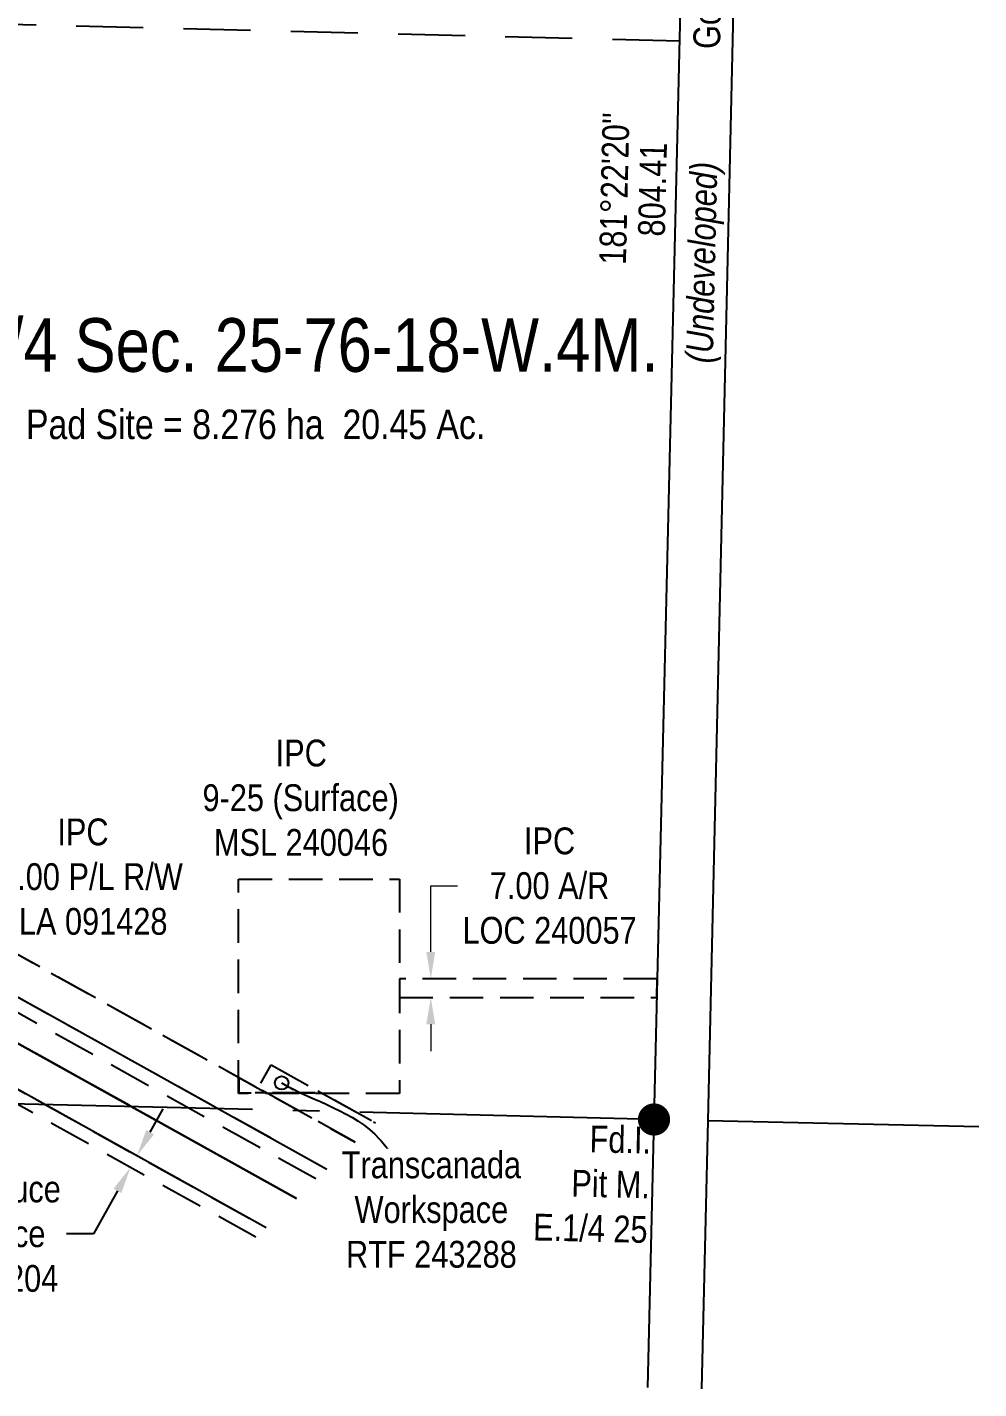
# Model space of a CAD drawing. Extents: x 393721 to 396894, y 6162641 to 6166621.
# Drawn here: x 396140 to 396495, y 6164209 to 6164716 of the extents above; entities that cross this region are included whole.
import ezdxf
from ezdxf.enums import TextEntityAlignment as Align

# ---------------------------------------------------------------- set-up
doc = ezdxf.new("R2010")
doc.units = 0
doc.header["$LTSCALE"] = 5
doc.header["$PDSIZE"] = 0.5
for name, pattern in [('foc-ACCESSROAD', [3.75, 2.5, -1.25]), ('foc-LSD', [8, 5, -3]), ('foc-QUARTERLINE', [33, 25, -3, 2, -3]), ('HIDDEN2', [4.7625, 3.175, -1.5875])]:
    doc.linetypes.add(name, pattern=pattern)
doc.layers.get('Defpoints').update_dxf_attribs({"color": 9})
for name, color, linetype in [('C-AR', 13, 'foc-ACCESSROAD'), ('C-SYMBOL', 7, 'Continuous'), ('C-WS', 13, 'foc-ACCESSROAD'), ('F-RW', 190, 'Continuous'), ('L-AREAREQUIRED', 7, 'Continuous'), ('L-BD', 7, 'Continuous'), ('L-MON', 1, 'Continuous'), ('L-ROAD-T', 7, 'Continuous'), ('L-SEC', 7, 'Continuous'), ('L-SECQ', 8, 'foc-QUARTERLINE'), ('L-SECTION-LSD', 7, 'foc-LSD'), ('T-EXISTING RTF', 220, 'HIDDEN2'), ('T-EXISTING TFA', 220, 'HIDDEN2'), ('T-EXISTING TFA-T', 220, 'Continuous')]:
    doc.layers.add(name, color=color, linetype=linetype)
for name, color, linetype, lineweight in [('C-AR-T', 13, 'Continuous', 9), ('C-RW-T', 13, 'Continuous', 9), ('C-WS-T', 13, 'Continuous', 9), ('T-TEXT', 48, 'Continuous', 18)]:
    doc.layers.add(name, color=color, linetype=linetype, lineweight=lineweight)
doc.styles.add('100L', font='ARIALN.TTF', dxfattribs={"height": 11})
doc.styles.add('175L', font='ARIALN.TTF', dxfattribs={"height": 20})
doc.styles.add('80CG', font='ARIALN.TTF', dxfattribs={"height": 10})
doc.styles.add('80L', font='ARIALN.TTF', dxfattribs={"height": 10})
doc.styles.add('80LS', font='ARIALNI.TTF', dxfattribs={"height": 10})
doc.dimstyles.new('Compass 5 000', dxfattribs={"dimscale": 5, "dimtxt": 9, "dimasz": 2, "dimexe": 0.2, "dimexo": 0.0625, "dimgap": 0.5, "dimtad": 0, "dimtih": 1, "dimtoh": 1, "dimzin": 0, "dimdsep": 46, "dimtxsty": '80CG', "dimcen": 0.1, "dimse1": 1, "dimse2": 1, "dimclrd": 256, "dimclrt": 256, "dimaunit": 1, "dimadec": 4, "dimazin": 0, "dimtfac": 0.06, "dimtofl": 0, "dimtmove": 0, "dimatfit": 1, "dimfxl": 0.2, "dimtolj": 1, "dimtzin": 0, "dimlwd": -1, "dimarcsym": 0})

# ---------------------------------------------------------------- blocks, each defined once
blk = doc.blocks.new('*D370')
at = {"layer": 'C-RW-T', "transparency": 16777216}
for p, q in [((396010.49, 6164324.41), (396111.9, 6164399.46)), ((396111.9, 6164399.46), (396121.9, 6164399.46)), ((395986.37, 6164306.56), (395978.34, 6164300.62))]:
    blk.add_line(p, q, dxfattribs=at)
for points in [[(396009.49, 6164325.75), (396011.48, 6164323.07), (396002.45, 6164318.46)], [(395985.38, 6164307.9), (395987.37, 6164305.22), (395994.41, 6164312.51)]]:
    blk.add_solid(points, dxfattribs=at)
at = {"layer": 'Defpoints', "color": 0, "transparency": 16777216}
for p in [(395875.44, 6164490.07), (395867.41, 6164484.12), (396002.45, 6164318.46)]:
    blk.add_point(p, dxfattribs=at)
at = {"layer": 'C-RW-T', "transparency": 16777216, "insert": (396160.98, 6164399.46), "char_height": 10, "attachment_point": 5, "style": '80CG'}
blk.add_mtext('\\A1;IPC\\P10.00 P/L R/W\\PPLA 091428', dxfattribs=at)
blk = doc.blocks.new('*D426')
at = {"layer": 'C-AR-T', "transparency": 16777216}
for p, q in [((396290.67, 6164371.48), (396290.67, 6164396.11)), ((396290.67, 6164396.11), (396300.67, 6164396.11)), ((396290.67, 6164344.48), (396290.67, 6164334.48))]:
    blk.add_line(p, q, dxfattribs=at)
for points in [[(396289, 6164371.48), (396292.33, 6164371.48), (396290.67, 6164361.48)], [(396289, 6164344.48), (396292.33, 6164344.48), (396290.67, 6164354.48)]]:
    blk.add_solid(points, dxfattribs=at)
at = {"layer": 'Defpoints', "color": 0, "transparency": 16777216}
for p in [(396290.67, 6164361.48), (396309.23, 6164361.48), (396309.23, 6164354.48)]:
    blk.add_point(p, dxfattribs=at)
at = {"layer": 'C-AR-T', "transparency": 16777216, "insert": (396334.97, 6164396.11), "char_height": 10, "attachment_point": 5, "style": '80CG'}
blk.add_mtext('\\A1;IPC\\P7.00 A/R\\PLOC 240057', dxfattribs=at)
blk = doc.blocks.new('fdia')
at = {"color": 255, "const_width": 1}
blk.add_lwpolyline([(-0.5, 0, 1), (0.5, 0, 1)], format="xyb", close=True, dxfattribs=at)
blk = doc.blocks.new('Fdiaa')
blk.add_blockref('fdia', (0, 0))
blk = doc.blocks.new('fdib')
at = {"color": 1, "const_width": 1.6}
blk.add_lwpolyline([(-0.4, 0, 1), (0.4, 0, 1)], format="xyb", close=True, dxfattribs=at)
at = {"color": 1}
blk.add_circle((0, 0), 0.8, dxfattribs=at)
blk = doc.blocks.new('Fdibb')
blk.add_blockref('fdib', (0, 0))
blk = doc.blocks.new('fdicc')
for name in ['Fdibb', 'Fdiaa']:
    blk.add_blockref(name, (0, 0))
blk = doc.blocks.new('FDI')
blk.add_blockref('fdicc', (0, 0))
blk = doc.blocks.new('*D586')
at = {"layer": 'Defpoints', "color": 0, "transparency": 16777216}
for p in [(396170.71, 6164301.3), (396168.28, 6164296.93), (396178.71, 6164291.12)]:
    blk.add_point(p, dxfattribs=at)
at = {"layer": 'T-EXISTING TFA-T', "transparency": 16777216}
for p, q in [((396186.01, 6164304.22), (396190.88, 6164312.96)), ((396173.85, 6164282.39), (396164.9, 6164266.33)), ((396164.9, 6164266.33), (396154.9, 6164266.33))]:
    blk.add_line(p, q, dxfattribs=at)
for points in [[(396184.55, 6164305.03), (396187.47, 6164303.41), (396181.14, 6164295.49)], [(396172.39, 6164283.2), (396175.3, 6164281.57), (396178.71, 6164291.12)]]:
    blk.add_solid(points, dxfattribs=at)
at = {"layer": 'T-EXISTING TFA-T', "transparency": 16777216, "insert": (396118.35, 6164266.33), "char_height": 10, "attachment_point": 5, "style": '80CG'}
blk.add_mtext('\\A1;White Spruce\\PWorkspace\\PRTF2413204', dxfattribs=at)

msp = doc.modelspace()

# ---------------------------------------------------------------- linework, layer by layer
at = {"layer": 'C-AR'}
msp.add_lwpolyline([(396279.002, 6164354.479), (396374.922, 6164354.476), (396375.089, 6164361.474), (396278.998, 6164361.476), (396279.002, 6164354.479)], close=True, dxfattribs=at)
at = {"layer": 'C-WS'}
msp.add_lwpolyline([(396219.023, 6164318.628), (396219.018, 6164398.6), (396278.996, 6164398.603), (396279.001, 6164318.632)], close=True, dxfattribs=at)
at = {"layer": 'F-RW', "flags": 128}
for points in [[(396251.945, 6164290.375), (396047.92, 6164403.925), (395764.925, 6164414.21), (395781.022, 6164857.116), (395691.209, 6164860.38), (395690.664, 6164845.396), (395765.493, 6164842.676), (395749.397, 6164399.77), (396043.776, 6164389.072), (396240.59, 6164279.534)], [(396240.59, 6164279.534), (396043.776, 6164389.072), (395749.397, 6164399.77), (395759.79, 6164685.74), (395744.806, 6164686.285), (395733.868, 6164385.331), (396039.821, 6164374.211), (396229.239, 6164268.697)]]:
    msp.add_lwpolyline(points, dxfattribs=at)
at = {"layer": 'L-SEC'}
for p, q in [((396392.984, 6165113.29), (396373.871, 6164309.117)), ((396412.433, 6165112.405), (396393.975, 6164308.656)), ((396373.871, 6164309.117), (396371.537, 6164209.048)), ((396393.975, 6164308.648), (396391.641, 6164208.578))]:
    msp.add_line(p, q, dxfattribs=at)
at = {"layer": 'L-SECQ'}
for p, q in [((395604.374, 6164327.966), (396373.871, 6164309.117)), ((396393.975, 6164308.648), (396495.004, 6164306.402))]:
    msp.add_line(p, q, dxfattribs=at)
at = {"layer": 'L-SECTION-LSD', "flags": 128}
msp.add_lwpolyline([(396383.433, 6164711), (395578.998, 6164731.284)], dxfattribs=at)
at = {"layer": 'T-EXISTING RTF', "flags": 128}
for points in [[(396251.945, 6164290.375), (396047.92, 6164403.925), (396007.295, 6164405.401), (395988.123, 6164406.098), (395977.47, 6164420.489), (395996.641, 6164419.792), (396051.788, 6164417.788), (396219.064, 6164324.691), (396219.064, 6164318.973), (396229.337, 6164318.973), (396249.89, 6164318.974), (396270.111, 6164307.72)], [(396225.455, 6164265.084), (396038.439, 6164369.26), (395733.686, 6164380.336), (395733.868, 6164385.331), (396039.821, 6164374.211), (396229.239, 6164268.697)]]:
    msp.add_lwpolyline(points, dxfattribs=at)
at = {"layer": 'T-EXISTING TFA'}
for points in [[(396240.59, 6164279.534), (396043.776, 6164389.072), (395779.365, 6164398.681), (395749.396, 6164399.77), (395750.913, 6164441.507), (395760.903, 6164441.144), (395759.749, 6164409.396), (395779.728, 6164408.67), (396046.733, 6164398.967), (396248.161, 6164286.762)], [(396240.59, 6164279.534), (396043.776, 6164389.072), (396018.709, 6164389.983), (396011.099, 6164400.262), (396046.733, 6164398.967), (396248.161, 6164286.762)], [(396225.455, 6164265.084), (396038.439, 6164369.26), (396033.928, 6164369.424), (396030.123, 6164374.564), (396039.821, 6164374.211), (396229.239, 6164268.697)]]:
    msp.add_lwpolyline(points, dxfattribs=at)
at = {"layer": 'T-EXISTING TFA', "flags": 128}
for points in [[(396251.945, 6164290.375), (396047.92, 6164403.925), (395764.925, 6164414.21), (395765.433, 6164428.195), (396051.788, 6164417.788), (396262.542, 6164300.493)], [(396262.542, 6164300.493), (396226.276, 6164320.676), (396231.137, 6164329.411), (396270.111, 6164307.72)]]:
    msp.add_lwpolyline(points, dxfattribs=at)
for points in [[(396231.137, 6164329.411), (396249.89, 6164318.974), (396229.337, 6164318.973), (396226.276, 6164320.676), (396231.137, 6164329.411)], [(396219.064, 6164324.691), (396229.337, 6164318.973), (396219.064, 6164318.973), (396219.064, 6164324.691)]]:
    msp.add_lwpolyline(points, close=True, dxfattribs=at)

# ---------------------------------------------------------------- block references
at = {"layer": 'L-MON', "xscale": 5.000000000000008, "yscale": 5.000000000000008, "zscale": 5.000000000000008}
msp.add_blockref('FDI', (396373.911, 6164308.975), dxfattribs=at)

# ---------------------------------------------------------------- texts
at = {"layer": 'C-WS-T', "insert": (396205.281, 6164450.61), "char_height": 9.9964, "attachment_point": 1, "style": '80L'}
msp.add_mtext_dynamic_manual_height_columns('\\pi27.55;IPC\\P\\pi0.29149;9-25 (Surface)\\P\\pi4.5396;MSL 240046', width=72.62387, gutter_width=50, heights=[0], dxfattribs=at)
at = {"layer": 'L-AREAREQUIRED', "color": 5, "style": '100L'}
msp.add_text('Pad Site = 8.276 ha  20.45 Ac.', height=10.99606, dxfattribs=at).set_placement((396225.371, 6164559.371), align=Align.BOTTOM_CENTER)
at = {"layer": 'L-BD', "style": '80L'}
for s, height, p in [("181°22'20''", 9.99639, (396359.099, 6164656.077)), ('804.41', 9.9964, (396373.34, 6164655.739))]:
    msp.add_text(s, height=height, rotation=88.6416, dxfattribs=at).set_placement(p, align=Align.MIDDLE)
at = {"layer": 'L-MON', "insert": (396303.242, 6164307.806), "char_height": 9.9964, "attachment_point": 1, "rotation": 358.72035, "style": '80L'}
msp.add_mtext_dynamic_manual_height_columns('\\pi46.796;Fd.I.\\P\\pi40.359;Pit M.\\P\\pi26.49;E.1/4 25', width=67.77085, gutter_width=50, heights=[0], dxfattribs=at)
at = {"layer": 'L-ROAD-T', "style": '80L'}
msp.add_text('Government Road Allowance', height=9.99642, rotation=88.68446, dxfattribs=at).set_placement((396395.214, 6164782.589), align=Align.MIDDLE_CENTER)
at = {"layer": 'T-TEXT', "style": '80LS'}
msp.add_text('(Undeveloped)', height=9.99642, rotation=88.68446, dxfattribs=at).set_placement((396391.675, 6164628.497), align=Align.MIDDLE_CENTER)

# ---------------------------------------------------------------- dimensions: what is measured, and where the dimension line sits
at = {"layer": 'C-AR-T'}
dim = msp.add_linear_dim(base=(396290.668, 6164361.476), p1=(396309.233, 6164354.478), p2=(396309.233, 6164361.476), angle=89.99832, text='IPC\\P7.00 A/R\\PLOC 240057', dimstyle='Compass 5 000', dxfattribs=at)
dim.commit()
dim.dimension.update_dxf_attribs({"geometry": '*D426', "text_midpoint": (396334.97, 6164396.112), "dimtype": 161})
at = {"layer": 'C-RW-T'}
dim = msp.add_linear_dim(base=(396002.448, 6164318.46), p1=(395867.409, 6164484.12), p2=(395875.444, 6164490.066), angle=36.5047, text='IPC\\P10.00 P/L R/W\\PPLA 091428', dimstyle='Compass 5 000', override={"dimtfill": 0}, dxfattribs=at)
dim.commit()
dim.dimension.update_dxf_attribs({"geometry": '*D370', "text_midpoint": (396160.983, 6164399.462), "dimtype": 161})
at = {"layer": 'T-EXISTING TFA-T', "color": 6}
dim = msp.add_linear_dim(base=(396178.712, 6164291.122), p1=(396170.711, 6164301.3), p2=(396168.279, 6164296.933), angle=240.88016, text='White Spruce\\PWorkspace\\PRTF2413204', dimstyle='Compass 5 000', dxfattribs=at)
dim.commit()
dim.dimension.update_dxf_attribs({"geometry": '*D586', "text_midpoint": (396118.349, 6164266.333), "dimtype": 161})

# ---------------------------------------------------------------- leaders
at = {"layer": 'T-EXISTING TFA-T', "linetype": 'ByBlock', "path_type": 1}
msp.add_leader([(396235.069, 6164322.603), (396271.596, 6164301.674), (396276.226, 6164295.995)], dimstyle='Compass 5 000', override={"dimasz": 1, "dimldrblk": 'DotBlank', "dimtfill": 1}, dxfattribs=at)

# ---------------------------------------------------------------- next in the draw order: texts
at = {"layer": 'C-SYMBOL', "color": 3, "insert": (396225.371, 6164607.743), "char_height": 20, "width": 300.53206, "attachment_point": 2, "style": '175L', "bg_fill": 3, "box_fill_scale": 1.1, "bg_fill_color": 256, "bg_fill_transparency": 0}
msp.add_mtext('N.E.1/4 Sec. 25-76-18-W.4M.', dxfattribs=at)
at = {"layer": 'T-EXISTING TFA-T', "insert": (396290.906, 6164275.323), "char_height": 10, "width": 66.46426, "attachment_point": 5, "style": '80CG', "bg_fill": 3, "box_fill_scale": 1.1, "bg_fill_color": 256, "bg_fill_true_color": 13158600, "bg_fill_transparency": 0}
msp.add_mtext('\\A1;Transcanada\\PWorkspace\\PRTF 243288', dxfattribs=at)

doc.saveas('drawing.dxf')
